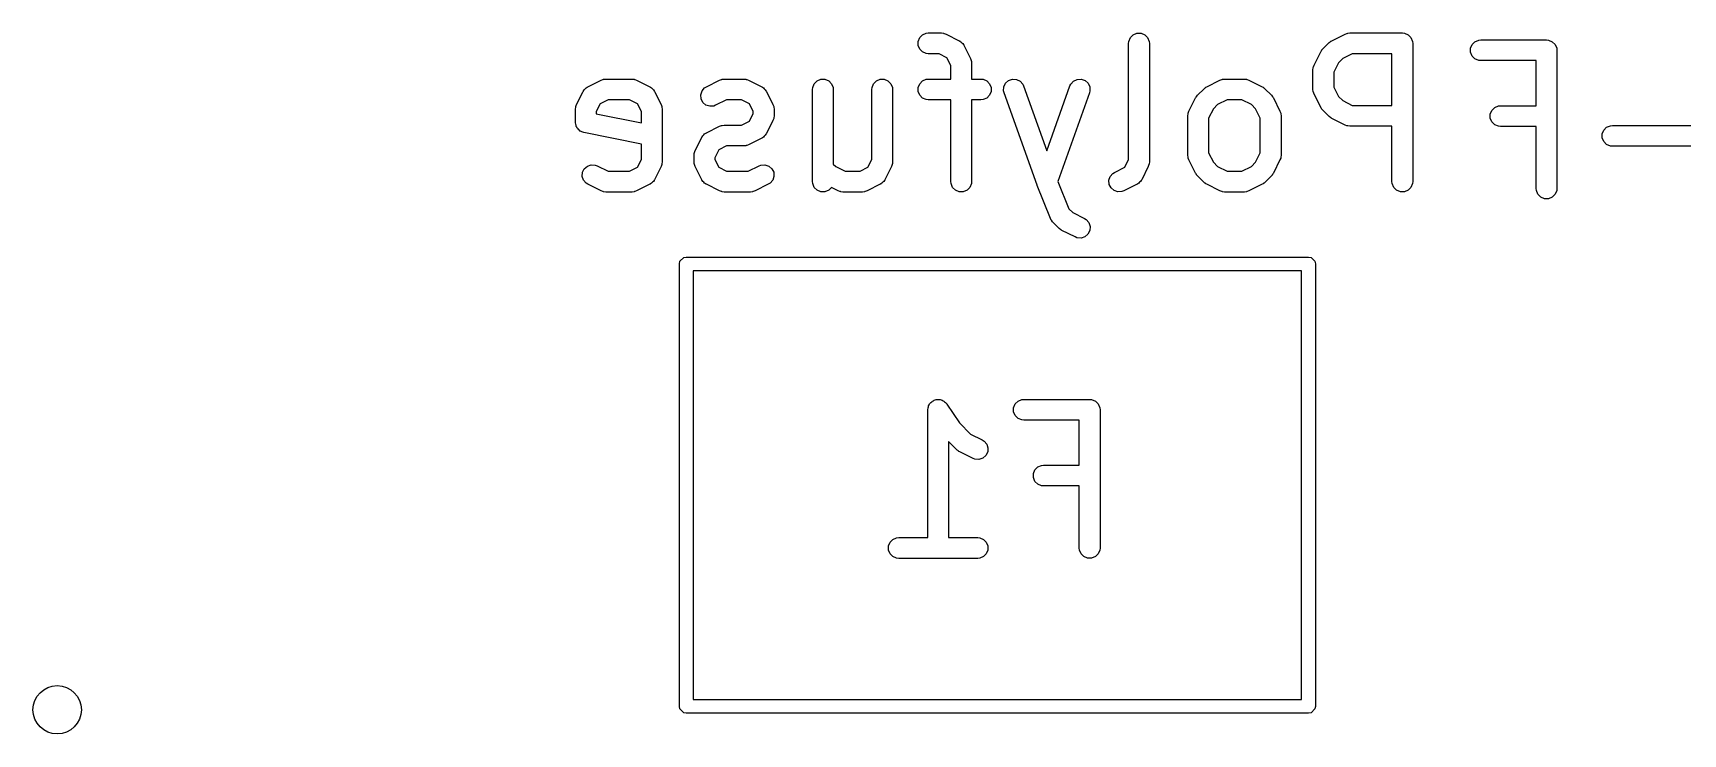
# Model space of a CAD drawing. Extents: x -0.08 to 1.99, y 0.07 to 3.69.
# Drawn here: x 0.4006 to 0.8704, y 3.4378 to 3.6374 of the extents above; entities that cross this region are included whole.
import ezdxf

# ---------------------------------------------------------------- set-up
doc = ezdxf.new("R2010")
doc.units = 0
doc.header["$MEASUREMENT"] = 0
doc.layers.add('BLACK', color=7, linetype='CONTINUOUS')

msp = doc.modelspace()

# ---------------------------------------------------------------- linework, layer by layer
at = {"layer": 'BLACK', "linetype": 'CONTINUOUS'}
for p, q in [((0.65306, 3.6361), (0.65387, 3.63691)), ((0.65387, 3.63691), (0.65494, 3.63735)), ((0.65494, 3.63735), (0.65551, 3.63741)), ((0.65551, 3.63741), (0.65926, 3.63741)), ((0.65926, 3.63741), (0.65984, 3.63735)), ((0.65984, 3.63735), (0.65994, 3.63731)), ((0.65994, 3.63731), (0.66004, 3.6373)), ((0.66004, 3.6373), (0.66058, 3.6371)), ((0.66058, 3.6371), (0.66433, 3.63522)), ((0.71305, 3.6361), (0.71386, 3.63691)), ((0.71386, 3.63691), (0.71493, 3.63735)), ((0.71493, 3.63735), (0.71608, 3.63735)), ((0.71608, 3.63735), (0.71714, 3.63691)), ((0.71714, 3.63691), (0.71796, 3.6361)), ((0.77043, 3.63522), (0.77418, 3.6371)), ((0.77418, 3.6371), (0.77472, 3.6373)), ((0.77472, 3.6373), (0.77482, 3.63731)), ((0.77482, 3.63731), (0.77492, 3.63735)), ((0.77492, 3.63735), (0.7755, 3.63741)), ((0.7755, 3.63741), (0.79049, 3.63741)), ((0.79049, 3.63741), (0.79107, 3.63735)), ((0.79107, 3.63735), (0.79214, 3.63691)), ((0.79214, 3.63691), (0.79295, 3.6361)), ((0.65262, 3.63503), (0.65306, 3.6361)), ((0.65262, 3.63388), (0.65262, 3.63503)), ((0.65306, 3.63282), (0.65262, 3.63388)), ((0.65387, 3.632), (0.65306, 3.63282)), ((0.65494, 3.63156), (0.65387, 3.632)), ((0.66433, 3.63522), (0.66443, 3.63516)), ((0.66443, 3.63516), (0.66447, 3.63515)), ((0.66447, 3.63515), (0.66453, 3.6351)), ((0.66453, 3.6351), (0.66482, 3.63491)), ((0.66482, 3.63491), (0.66506, 3.63463)), ((0.66506, 3.63463), (0.66534, 3.63439)), ((0.66534, 3.63439), (0.66553, 3.6341)), ((0.66553, 3.6341), (0.66558, 3.63404)), ((0.66558, 3.63404), (0.66559, 3.634)), ((0.66559, 3.634), (0.66565, 3.6339)), ((0.66565, 3.6339), (0.66753, 3.63015)), ((0.71255, 3.63446), (0.71261, 3.63503)), ((0.71255, 3.60141), (0.71255, 3.63446)), ((0.71261, 3.63503), (0.71305, 3.6361)), ((0.71796, 3.6361), (0.7184, 3.63503)), ((0.7184, 3.63503), (0.71846, 3.63446)), ((0.71846, 3.63446), (0.71846, 3.60071)), ((0.76536, 3.62828), (0.76723, 3.63203)), ((0.76723, 3.63203), (0.76739, 3.63227)), ((0.76739, 3.63227), (0.76742, 3.63235)), ((0.76742, 3.63235), (0.76748, 3.63243)), ((0.76748, 3.63243), (0.76754, 3.63252)), ((0.76754, 3.63252), (0.7676, 3.63257)), ((0.7676, 3.63257), (0.76778, 3.63279)), ((0.76778, 3.63279), (0.76966, 3.63467)), ((0.76966, 3.63467), (0.76989, 3.63485)), ((0.76989, 3.63485), (0.76994, 3.63491)), ((0.76994, 3.63491), (0.77003, 3.63497)), ((0.77003, 3.63497), (0.77011, 3.63504)), ((0.77011, 3.63504), (0.77018, 3.63507)), ((0.77018, 3.63507), (0.77043, 3.63522)), ((0.79295, 3.6361), (0.79339, 3.63503)), ((0.79339, 3.63503), (0.79345, 3.63446)), ((0.79345, 3.63446), (0.79345, 3.59509)), ((0.80991, 3.63306), (0.81035, 3.63413)), ((0.80991, 3.63191), (0.80991, 3.63306)), ((0.81035, 3.63085), (0.80991, 3.63191)), ((0.81035, 3.63413), (0.81116, 3.63494)), ((0.81116, 3.63494), (0.81223, 3.63538)), ((0.81223, 3.63538), (0.8128, 3.63544)), ((0.8128, 3.63544), (0.83155, 3.63544)), ((0.83155, 3.63544), (0.83213, 3.63538)), ((0.83213, 3.63538), (0.83319, 3.63494)), ((0.83319, 3.63494), (0.83401, 3.63413)), ((0.83401, 3.63413), (0.83445, 3.63306)), ((0.83445, 3.63306), (0.83451, 3.63249)), ((0.83451, 3.63249), (0.83451, 3.59312)), ((0.65551, 3.6315), (0.65494, 3.63156)), ((0.65856, 3.6315), (0.65551, 3.6315)), ((0.66081, 3.63038), (0.65856, 3.6315)), ((0.66193, 3.62813), (0.66081, 3.63038)), ((0.66193, 3.62429), (0.66193, 3.62813)), ((0.66753, 3.63015), (0.66773, 3.62961)), ((0.66773, 3.62961), (0.66774, 3.62951)), ((0.66774, 3.62951), (0.66778, 3.62941)), ((0.66778, 3.62941), (0.66784, 3.62883)), ((0.66784, 3.62883), (0.66784, 3.62429)), ((0.76504, 3.62696), (0.7651, 3.62753)), ((0.76504, 3.62133), (0.76504, 3.62696)), ((0.7651, 3.62753), (0.76514, 3.62763)), ((0.76514, 3.62763), (0.76515, 3.62774)), ((0.76515, 3.62774), (0.76536, 3.62828)), ((0.7723, 3.62896), (0.77095, 3.62626)), ((0.7735, 3.63015), (0.7723, 3.62896)), ((0.77619, 3.6315), (0.7735, 3.63015)), ((0.78754, 3.6315), (0.77619, 3.6315)), ((0.78754, 3.61679), (0.78754, 3.6315)), ((0.81116, 3.63003), (0.81035, 3.63085)), ((0.81223, 3.62959), (0.81116, 3.63003)), ((0.8128, 3.62953), (0.81223, 3.62959)), ((0.8286, 3.62953), (0.8128, 3.62953)), ((0.8286, 3.61669), (0.8286, 3.62953)), ((0.55858, 3.6221), (0.56233, 3.62397)), ((0.56233, 3.62397), (0.56287, 3.62418)), ((0.56287, 3.62418), (0.56297, 3.62419)), ((0.56297, 3.62419), (0.56307, 3.62423)), ((0.56307, 3.62423), (0.56365, 3.62429)), ((0.56365, 3.62429), (0.57115, 3.62429)), ((0.57115, 3.62429), (0.57172, 3.62423)), ((0.57172, 3.62423), (0.57182, 3.62419)), ((0.57182, 3.62419), (0.57193, 3.62418)), ((0.57193, 3.62418), (0.57247, 3.62397)), ((0.57247, 3.62397), (0.57622, 3.6221)), ((0.59232, 3.6221), (0.59607, 3.62397)), ((0.59607, 3.62397), (0.59661, 3.62418)), ((0.59661, 3.62418), (0.59672, 3.62419)), ((0.59672, 3.62419), (0.59682, 3.62423)), ((0.59682, 3.62423), (0.59739, 3.62429)), ((0.59739, 3.62429), (0.60302, 3.62429)), ((0.60302, 3.62429), (0.60359, 3.62423)), ((0.60359, 3.62423), (0.60369, 3.62419)), ((0.60369, 3.62419), (0.6038, 3.62418)), ((0.6038, 3.62418), (0.60434, 3.62397)), ((0.60434, 3.62397), (0.60809, 3.6221)), ((0.62262, 3.62191), (0.62306, 3.62297)), ((0.62306, 3.62297), (0.62388, 3.62379)), ((0.62388, 3.62379), (0.62494, 3.62423)), ((0.62494, 3.62423), (0.62609, 3.62423)), ((0.62609, 3.62423), (0.62716, 3.62379)), ((0.62716, 3.62379), (0.62797, 3.62297)), ((0.62797, 3.62297), (0.62841, 3.62191)), ((0.63949, 3.62191), (0.63993, 3.62297)), ((0.63993, 3.62297), (0.64075, 3.62379)), ((0.64075, 3.62379), (0.64181, 3.62423)), ((0.64181, 3.62423), (0.64296, 3.62423)), ((0.64296, 3.62423), (0.64403, 3.62379)), ((0.64403, 3.62379), (0.64484, 3.62297)), ((0.64484, 3.62297), (0.64528, 3.62191)), ((0.65262, 3.62191), (0.65306, 3.62297)), ((0.65306, 3.62297), (0.65387, 3.62379)), ((0.65387, 3.62379), (0.65494, 3.62423)), ((0.65494, 3.62423), (0.65551, 3.62429)), ((0.65551, 3.62429), (0.66193, 3.62429)), ((0.66784, 3.62429), (0.67051, 3.62429)), ((0.67051, 3.62429), (0.67109, 3.62423)), ((0.67109, 3.62423), (0.67215, 3.62379)), ((0.67215, 3.62379), (0.67297, 3.62297)), ((0.67297, 3.62297), (0.67341, 3.62191)), ((0.67702, 3.62205), (0.67751, 3.62309)), ((0.67751, 3.62309), (0.67837, 3.62387)), ((0.67837, 3.62387), (0.67945, 3.62425)), ((0.67945, 3.62425), (0.6806, 3.6242)), ((0.6806, 3.6242), (0.68164, 3.6237)), ((0.68164, 3.6237), (0.68242, 3.62285)), ((0.68242, 3.62285), (0.68266, 3.62233)), ((0.68266, 3.62233), (0.68926, 3.60387)), ((0.68926, 3.60387), (0.69585, 3.62233)), ((0.69585, 3.62233), (0.6961, 3.62285)), ((0.6961, 3.62285), (0.69687, 3.6237)), ((0.69687, 3.6237), (0.69791, 3.6242)), ((0.69791, 3.6242), (0.69906, 3.62425)), ((0.69906, 3.62425), (0.70015, 3.62387)), ((0.70015, 3.62387), (0.701, 3.62309)), ((0.701, 3.62309), (0.7015, 3.62205)), ((0.73481, 3.6221), (0.73856, 3.62397)), ((0.73856, 3.62397), (0.7391, 3.62418)), ((0.7391, 3.62418), (0.7392, 3.62419)), ((0.7392, 3.62419), (0.7393, 3.62423)), ((0.7393, 3.62423), (0.73988, 3.62429)), ((0.73988, 3.62429), (0.7455, 3.62429)), ((0.7455, 3.62429), (0.74608, 3.62423)), ((0.74608, 3.62423), (0.74617, 3.62419)), ((0.74617, 3.62419), (0.74628, 3.62418)), ((0.74628, 3.62418), (0.74682, 3.62397)), ((0.74682, 3.62397), (0.75057, 3.6221)), ((0.77095, 3.62626), (0.77095, 3.62203)), ((0.55538, 3.61703), (0.55726, 3.62078)), ((0.55726, 3.62078), (0.55732, 3.62087)), ((0.55732, 3.62087), (0.55733, 3.62092)), ((0.55733, 3.62092), (0.55738, 3.62098)), ((0.55738, 3.62098), (0.55757, 3.62127)), ((0.55757, 3.62127), (0.55785, 3.62151)), ((0.55785, 3.62151), (0.55809, 3.62179)), ((0.55809, 3.62179), (0.55838, 3.62197)), ((0.55838, 3.62197), (0.55844, 3.62202)), ((0.55844, 3.62202), (0.55848, 3.62204)), ((0.55848, 3.62204), (0.55858, 3.6221)), ((0.56435, 3.61838), (0.5621, 3.61726)), ((0.57045, 3.61838), (0.56435, 3.61838)), ((0.5727, 3.61726), (0.57045, 3.61838)), ((0.57622, 3.6221), (0.57631, 3.62204)), ((0.57631, 3.62204), (0.57636, 3.62202)), ((0.57636, 3.62202), (0.57642, 3.62197)), ((0.57642, 3.62197), (0.57671, 3.62179)), ((0.57671, 3.62179), (0.57695, 3.62151)), ((0.57695, 3.62151), (0.57723, 3.62127)), ((0.57723, 3.62127), (0.57741, 3.62098)), ((0.57741, 3.62098), (0.57746, 3.62092)), ((0.57746, 3.62092), (0.57748, 3.62087)), ((0.57748, 3.62087), (0.57754, 3.62078)), ((0.57754, 3.62078), (0.57941, 3.61703)), ((0.59071, 3.61983), (0.59108, 3.62092)), ((0.5908, 3.61868), (0.59071, 3.61983)), ((0.59131, 3.61765), (0.5908, 3.61868)), ((0.59108, 3.62092), (0.59183, 3.62179)), ((0.59218, 3.61689), (0.59131, 3.61765)), ((0.59183, 3.62179), (0.59232, 3.6221)), ((0.59809, 3.61838), (0.59496, 3.61682)), ((0.60232, 3.61838), (0.59809, 3.61838)), ((0.60457, 3.61726), (0.60232, 3.61838)), ((0.60809, 3.6221), (0.60818, 3.62204)), ((0.60818, 3.62204), (0.60823, 3.62202)), ((0.60823, 3.62202), (0.60829, 3.62197)), ((0.60829, 3.62197), (0.60858, 3.62179)), ((0.60858, 3.62179), (0.60882, 3.62151)), ((0.60882, 3.62151), (0.6091, 3.62127)), ((0.6091, 3.62127), (0.60928, 3.62098)), ((0.60928, 3.62098), (0.60933, 3.62092)), ((0.60933, 3.62092), (0.60935, 3.62087)), ((0.60935, 3.62087), (0.60941, 3.62078)), ((0.60941, 3.62078), (0.61128, 3.61703)), ((0.62256, 3.62133), (0.62262, 3.62191)), ((0.62256, 3.59509), (0.62256, 3.62133)), ((0.62841, 3.62191), (0.62847, 3.62133)), ((0.62847, 3.62133), (0.62847, 3.60006)), ((0.63944, 3.62133), (0.63949, 3.62191)), ((0.63944, 3.60141), (0.63944, 3.62133)), ((0.64528, 3.62191), (0.64534, 3.62133)), ((0.64534, 3.62133), (0.64534, 3.60071)), ((0.65262, 3.62076), (0.65262, 3.62191)), ((0.65306, 3.61969), (0.65262, 3.62076)), ((0.65387, 3.61888), (0.65306, 3.61969)), ((0.65494, 3.61844), (0.65387, 3.61888)), ((0.65551, 3.61838), (0.65494, 3.61844)), ((0.66193, 3.61838), (0.65551, 3.61838)), ((0.66193, 3.59509), (0.66193, 3.61838)), ((0.67051, 3.61838), (0.66784, 3.61838)), ((0.66784, 3.61838), (0.66784, 3.59509)), ((0.67109, 3.61844), (0.67051, 3.61838)), ((0.67215, 3.61888), (0.67109, 3.61844)), ((0.67297, 3.61969), (0.67215, 3.61888)), ((0.67341, 3.62076), (0.67297, 3.61969)), ((0.67341, 3.62191), (0.67341, 3.62076)), ((0.67696, 3.6209), (0.67702, 3.62205)), ((0.6771, 3.62034), (0.67696, 3.6209)), ((0.68648, 3.59409), (0.6771, 3.62034)), ((0.70141, 3.62034), (0.69241, 3.59515)), ((0.70155, 3.6209), (0.70141, 3.62034)), ((0.7015, 3.62205), (0.70155, 3.6209)), ((0.72974, 3.61515), (0.73161, 3.6189)), ((0.73161, 3.6189), (0.73177, 3.61915)), ((0.73177, 3.61915), (0.7318, 3.61922)), ((0.7318, 3.61922), (0.73186, 3.6193)), ((0.73186, 3.6193), (0.73192, 3.61939)), ((0.73192, 3.61939), (0.73198, 3.61944)), ((0.73198, 3.61944), (0.73216, 3.61967)), ((0.73216, 3.61967), (0.73404, 3.62155)), ((0.73404, 3.62155), (0.73427, 3.62173)), ((0.73427, 3.62173), (0.73432, 3.62179)), ((0.73432, 3.62179), (0.73441, 3.62185)), ((0.73441, 3.62185), (0.73449, 3.62191)), ((0.73449, 3.62191), (0.73456, 3.62194)), ((0.73456, 3.62194), (0.73481, 3.6221)), ((0.74057, 3.61838), (0.73788, 3.61703)), ((0.7448, 3.61838), (0.74057, 3.61838)), ((0.7475, 3.61703), (0.7448, 3.61838)), ((0.75057, 3.6221), (0.75082, 3.62194)), ((0.75082, 3.62194), (0.75089, 3.62191)), ((0.75089, 3.62191), (0.75097, 3.62185)), ((0.75097, 3.62185), (0.75106, 3.62179)), ((0.75106, 3.62179), (0.75111, 3.62173)), ((0.75111, 3.62173), (0.75134, 3.62155)), ((0.75134, 3.62155), (0.75321, 3.61967)), ((0.75321, 3.61967), (0.7534, 3.61944)), ((0.7534, 3.61944), (0.75346, 3.61939)), ((0.75346, 3.61939), (0.75351, 3.6193)), ((0.75351, 3.6193), (0.75358, 3.61922)), ((0.75358, 3.61922), (0.75361, 3.61915)), ((0.75361, 3.61915), (0.75377, 3.6189)), ((0.75377, 3.6189), (0.75564, 3.61515)), ((0.7651, 3.62076), (0.76504, 3.62133)), ((0.76514, 3.62066), (0.7651, 3.62076)), ((0.76515, 3.62055), (0.76514, 3.62066)), ((0.76536, 3.62001), (0.76515, 3.62055)), ((0.76723, 3.61626), (0.76536, 3.62001)), ((0.77095, 3.62203), (0.7723, 3.61933)), ((0.7723, 3.61933), (0.7735, 3.61814)), ((0.7735, 3.61814), (0.77619, 3.61679)), ((0.55507, 3.61571), (0.55513, 3.61628)), ((0.55507, 3.61196), (0.55507, 3.61571)), ((0.55513, 3.61628), (0.55517, 3.61638)), ((0.55517, 3.61638), (0.55518, 3.61649)), ((0.55518, 3.61649), (0.55538, 3.61703)), ((0.5621, 3.61726), (0.56098, 3.61501)), ((0.56098, 3.61501), (0.56098, 3.61438)), ((0.56098, 3.61438), (0.57382, 3.61181)), ((0.57382, 3.61501), (0.5727, 3.61726)), ((0.57382, 3.61181), (0.57382, 3.61501)), ((0.57941, 3.61703), (0.57962, 3.61649)), ((0.57962, 3.61649), (0.57963, 3.61638)), ((0.57963, 3.61638), (0.57967, 3.61628)), ((0.57967, 3.61628), (0.57972, 3.61571)), ((0.57972, 3.61571), (0.57972, 3.60071)), ((0.59328, 3.61653), (0.59218, 3.61689)), ((0.59442, 3.61661), (0.59328, 3.61653)), ((0.59496, 3.61682), (0.59442, 3.61661)), ((0.60569, 3.61501), (0.60457, 3.61726)), ((0.60457, 3.61228), (0.60569, 3.61453)), ((0.60569, 3.61453), (0.60569, 3.61501)), ((0.61128, 3.61703), (0.61149, 3.61649)), ((0.61149, 3.61305), (0.61128, 3.61251)), ((0.61149, 3.61649), (0.6115, 3.61638)), ((0.6115, 3.61316), (0.61149, 3.61305)), ((0.6115, 3.61638), (0.61154, 3.61628)), ((0.61154, 3.61326), (0.6115, 3.61316)), ((0.61154, 3.61628), (0.6116, 3.61571)), ((0.6116, 3.61383), (0.61154, 3.61326)), ((0.6116, 3.61571), (0.6116, 3.61383)), ((0.72942, 3.61383), (0.72948, 3.61441)), ((0.72942, 3.60258), (0.72942, 3.61383)), ((0.72948, 3.61441), (0.72952, 3.61451)), ((0.72952, 3.61451), (0.72953, 3.61461)), ((0.72953, 3.61461), (0.72974, 3.61515)), ((0.73668, 3.61583), (0.73533, 3.61314)), ((0.73533, 3.61314), (0.73533, 3.60328)), ((0.73788, 3.61703), (0.73668, 3.61583)), ((0.7487, 3.61583), (0.7475, 3.61703)), ((0.75005, 3.61314), (0.7487, 3.61583)), ((0.75005, 3.60328), (0.75005, 3.61314)), ((0.75564, 3.61515), (0.75585, 3.61461)), ((0.75585, 3.61461), (0.75586, 3.61451)), ((0.75586, 3.61451), (0.7559, 3.61441)), ((0.7559, 3.61441), (0.75595, 3.61383)), ((0.75595, 3.61383), (0.75595, 3.60258)), ((0.76739, 3.61601), (0.76723, 3.61626)), ((0.76742, 3.61594), (0.76739, 3.61601)), ((0.76748, 3.61586), (0.76742, 3.61594)), ((0.76754, 3.61577), (0.76748, 3.61586)), ((0.7676, 3.61572), (0.76754, 3.61577)), ((0.76778, 3.6155), (0.7676, 3.61572)), ((0.76966, 3.61362), (0.76778, 3.6155)), ((0.76989, 3.61343), (0.76966, 3.61362)), ((0.76994, 3.61338), (0.76989, 3.61343)), ((0.77003, 3.61332), (0.76994, 3.61338)), ((0.77011, 3.61325), (0.77003, 3.61332)), ((0.77018, 3.61322), (0.77011, 3.61325)), ((0.77043, 3.61307), (0.77018, 3.61322)), ((0.77418, 3.61119), (0.77043, 3.61307)), ((0.77619, 3.61679), (0.78754, 3.61679)), ((0.81553, 3.61432), (0.81597, 3.61538)), ((0.81553, 3.61316), (0.81553, 3.61432)), ((0.81597, 3.6121), (0.81553, 3.61316)), ((0.81597, 3.61538), (0.81679, 3.61619)), ((0.81679, 3.61619), (0.81785, 3.61664)), ((0.81785, 3.61664), (0.81843, 3.61669)), ((0.81843, 3.61669), (0.8286, 3.61669)), ((0.55513, 3.61138), (0.55507, 3.61196)), ((0.55524, 3.61112), (0.55513, 3.61138)), ((0.55529, 3.61083), (0.55524, 3.61112)), ((0.55546, 3.61059), (0.55529, 3.61083)), ((0.55557, 3.61032), (0.55546, 3.61059)), ((0.55577, 3.61011), (0.55557, 3.61032)), ((0.55593, 3.60987), (0.55577, 3.61011)), ((0.55618, 3.60971), (0.55593, 3.60987)), ((0.55638, 3.6095), (0.55618, 3.60971)), ((0.55665, 3.60939), (0.55638, 3.6095)), ((0.55689, 3.60923), (0.55665, 3.60939)), ((0.55744, 3.60906), (0.55689, 3.60923)), ((0.57382, 3.60579), (0.55744, 3.60906)), ((0.59113, 3.60785), (0.59131, 3.60814)), ((0.59131, 3.60814), (0.59159, 3.60839)), ((0.59159, 3.60839), (0.59183, 3.60867)), ((0.59183, 3.60867), (0.59213, 3.60885)), ((0.59213, 3.60885), (0.59218, 3.6089)), ((0.59218, 3.6089), (0.59223, 3.60891)), ((0.59223, 3.60891), (0.59232, 3.60898)), ((0.59232, 3.60898), (0.59607, 3.61085)), ((0.59607, 3.61085), (0.59661, 3.61106)), ((0.59661, 3.61106), (0.59672, 3.61106)), ((0.59672, 3.61106), (0.59682, 3.61111)), ((0.59682, 3.61111), (0.59739, 3.61116)), ((0.59739, 3.61116), (0.60232, 3.61116)), ((0.60232, 3.61116), (0.60457, 3.61228)), ((0.6091, 3.60827), (0.60882, 3.60803)), ((0.60928, 3.60857), (0.6091, 3.60827)), ((0.60933, 3.60862), (0.60928, 3.60857)), ((0.60935, 3.60867), (0.60933, 3.60862)), ((0.60941, 3.60876), (0.60935, 3.60867)), ((0.61128, 3.61251), (0.60941, 3.60876)), ((0.77472, 3.61099), (0.77418, 3.61119)), ((0.77482, 3.61098), (0.77472, 3.61099)), ((0.77492, 3.61094), (0.77482, 3.61098)), ((0.7755, 3.61088), (0.77492, 3.61094)), ((0.78754, 3.61088), (0.7755, 3.61088)), ((0.78754, 3.59509), (0.78754, 3.61088)), ((0.81679, 3.61128), (0.81597, 3.6121)), ((0.81785, 3.61084), (0.81679, 3.61128)), ((0.81843, 3.61079), (0.81785, 3.61084)), ((0.8286, 3.61079), (0.81843, 3.61079)), ((0.8286, 3.59312), (0.8286, 3.61079)), ((0.8474, 3.60869), (0.84784, 3.60976)), ((0.8474, 3.60754), (0.8474, 3.60869)), ((0.84784, 3.60976), (0.84866, 3.61057)), ((0.84866, 3.61057), (0.84972, 3.61101)), ((0.84972, 3.61101), (0.8503, 3.61107)), ((0.8503, 3.61107), (0.8803, 3.61107)), ((0.57382, 3.60141), (0.57382, 3.60579)), ((0.58892, 3.60336), (0.58913, 3.60391)), ((0.58913, 3.60391), (0.591, 3.60765)), ((0.591, 3.60765), (0.59106, 3.60775)), ((0.59106, 3.60775), (0.59108, 3.6078)), ((0.59108, 3.6078), (0.59113, 3.60785)), ((0.59585, 3.60413), (0.59472, 3.60189)), ((0.59809, 3.60526), (0.59585, 3.60413)), ((0.60302, 3.60526), (0.59809, 3.60526)), ((0.60359, 3.60531), (0.60302, 3.60526)), ((0.60369, 3.60535), (0.60359, 3.60531)), ((0.6038, 3.60536), (0.60369, 3.60535)), ((0.60434, 3.60557), (0.6038, 3.60536)), ((0.60809, 3.60744), (0.60434, 3.60557)), ((0.60818, 3.6075), (0.60809, 3.60744)), ((0.60823, 3.60752), (0.60818, 3.6075)), ((0.60829, 3.60757), (0.60823, 3.60752)), ((0.60858, 3.60775), (0.60829, 3.60757)), ((0.60882, 3.60803), (0.60858, 3.60775)), ((0.84784, 3.60648), (0.8474, 3.60754)), ((0.84866, 3.60566), (0.84784, 3.60648)), ((0.84972, 3.60522), (0.84866, 3.60566)), ((0.8503, 3.60516), (0.84972, 3.60522)), ((0.8803, 3.60516), (0.8503, 3.60516)), ((0.55705, 3.59774), (0.55757, 3.59877)), ((0.55757, 3.59877), (0.55844, 3.59953)), ((0.55844, 3.59953), (0.55953, 3.59989)), ((0.55953, 3.59989), (0.56068, 3.59981)), ((0.56068, 3.59981), (0.56122, 3.5996)), ((0.56122, 3.5996), (0.56435, 3.59804)), ((0.57045, 3.59804), (0.5727, 3.59916)), ((0.5727, 3.59916), (0.57382, 3.60141)), ((0.57941, 3.59939), (0.57754, 3.59564)), ((0.57962, 3.59993), (0.57941, 3.59939)), ((0.57963, 3.60004), (0.57962, 3.59993)), ((0.57967, 3.60013), (0.57963, 3.60004)), ((0.57972, 3.60071), (0.57967, 3.60013)), ((0.58882, 3.60258), (0.58887, 3.60316)), ((0.58882, 3.60071), (0.58882, 3.60258)), ((0.58887, 3.60013), (0.58882, 3.60071)), ((0.58887, 3.60316), (0.58891, 3.60326)), ((0.58891, 3.60004), (0.58887, 3.60013)), ((0.58891, 3.60326), (0.58892, 3.60336)), ((0.58892, 3.59993), (0.58891, 3.60004)), ((0.58913, 3.59939), (0.58892, 3.59993)), ((0.591, 3.59564), (0.58913, 3.59939)), ((0.59472, 3.60189), (0.59472, 3.60141)), ((0.59472, 3.60141), (0.59585, 3.59916)), ((0.59585, 3.59916), (0.59809, 3.59804)), ((0.6042, 3.59804), (0.60732, 3.5996)), ((0.60732, 3.5996), (0.60786, 3.59981)), ((0.60786, 3.59981), (0.60901, 3.59989)), ((0.60901, 3.59989), (0.6101, 3.59953)), ((0.6101, 3.59953), (0.61098, 3.59877)), ((0.61098, 3.59877), (0.61149, 3.59774)), ((0.62847, 3.60006), (0.62914, 3.59939)), ((0.62914, 3.59939), (0.63184, 3.59804)), ((0.63607, 3.59804), (0.63831, 3.59916)), ((0.63831, 3.59916), (0.63944, 3.60141)), ((0.64503, 3.59939), (0.64315, 3.59564)), ((0.64524, 3.59993), (0.64503, 3.59939)), ((0.64528, 3.60013), (0.64524, 3.60004)), ((0.64524, 3.60004), (0.64524, 3.59993)), ((0.64534, 3.60071), (0.64528, 3.60013)), ((0.70856, 3.59773), (0.71143, 3.59916)), ((0.71143, 3.59916), (0.71255, 3.60141)), ((0.71815, 3.59939), (0.71627, 3.59564)), ((0.71835, 3.59993), (0.71815, 3.59939)), ((0.71836, 3.60004), (0.71835, 3.59993)), ((0.7184, 3.60013), (0.71836, 3.60004)), ((0.71846, 3.60071), (0.7184, 3.60013)), ((0.72948, 3.60201), (0.72942, 3.60258)), ((0.72952, 3.60191), (0.72948, 3.60201)), ((0.72953, 3.60181), (0.72952, 3.60191)), ((0.72974, 3.60126), (0.72953, 3.60181)), ((0.73161, 3.59751), (0.72974, 3.60126)), ((0.73533, 3.60328), (0.73668, 3.60058)), ((0.73668, 3.60058), (0.73788, 3.59939)), ((0.73788, 3.59939), (0.74057, 3.59804)), ((0.7448, 3.59804), (0.7475, 3.59939)), ((0.7475, 3.59939), (0.7487, 3.60058)), ((0.7487, 3.60058), (0.75005, 3.60328)), ((0.75564, 3.60126), (0.75377, 3.59751)), ((0.75585, 3.60181), (0.75564, 3.60126)), ((0.75586, 3.60191), (0.75585, 3.60181)), ((0.7559, 3.60201), (0.75586, 3.60191)), ((0.75595, 3.60258), (0.7559, 3.60201)), ((0.55697, 3.59659), (0.55705, 3.59774)), ((0.55733, 3.5955), (0.55697, 3.59659)), ((0.55809, 3.59463), (0.55733, 3.5955)), ((0.55858, 3.59432), (0.55809, 3.59463)), ((0.56233, 3.59244), (0.55858, 3.59432)), ((0.56435, 3.59804), (0.57045, 3.59804)), ((0.57622, 3.59432), (0.57247, 3.59244)), ((0.57631, 3.59438), (0.57622, 3.59432)), ((0.57636, 3.5944), (0.57631, 3.59438)), ((0.57642, 3.59444), (0.57636, 3.5944)), ((0.57671, 3.59463), (0.57642, 3.59444)), ((0.57695, 3.59491), (0.57671, 3.59463)), ((0.57723, 3.59515), (0.57695, 3.59491)), ((0.57741, 3.59544), (0.57723, 3.59515)), ((0.57746, 3.5955), (0.57741, 3.59544)), ((0.57748, 3.59554), (0.57746, 3.5955)), ((0.57754, 3.59564), (0.57748, 3.59554)), ((0.59106, 3.59554), (0.591, 3.59564)), ((0.59108, 3.5955), (0.59106, 3.59554)), ((0.59113, 3.59544), (0.59108, 3.5955)), ((0.59131, 3.59515), (0.59113, 3.59544)), ((0.59159, 3.59491), (0.59131, 3.59515)), ((0.59183, 3.59463), (0.59159, 3.59491)), ((0.59213, 3.59444), (0.59183, 3.59463)), ((0.59218, 3.5944), (0.59213, 3.59444)), ((0.59223, 3.59438), (0.59218, 3.5944)), ((0.59232, 3.59432), (0.59223, 3.59438)), ((0.59607, 3.59244), (0.59232, 3.59432)), ((0.59809, 3.59804), (0.6042, 3.59804)), ((0.60996, 3.59432), (0.60621, 3.59244)), ((0.61045, 3.59463), (0.60996, 3.59432)), ((0.61121, 3.5955), (0.61045, 3.59463)), ((0.61157, 3.59659), (0.61121, 3.5955)), ((0.61149, 3.59774), (0.61157, 3.59659)), ((0.62262, 3.59451), (0.62256, 3.59509)), ((0.62306, 3.59345), (0.62262, 3.59451)), ((0.63184, 3.59804), (0.63607, 3.59804)), ((0.64183, 3.59432), (0.63808, 3.59244)), ((0.64193, 3.59438), (0.64183, 3.59432)), ((0.64198, 3.5944), (0.64193, 3.59438)), ((0.64203, 3.59444), (0.64198, 3.5944)), ((0.64232, 3.59463), (0.64203, 3.59444)), ((0.64257, 3.59491), (0.64232, 3.59463)), ((0.64285, 3.59515), (0.64257, 3.59491)), ((0.64303, 3.59544), (0.64285, 3.59515)), ((0.64308, 3.5955), (0.64303, 3.59544)), ((0.64309, 3.59554), (0.64308, 3.5955)), ((0.64315, 3.59564), (0.64309, 3.59554)), ((0.66199, 3.59451), (0.66193, 3.59509)), ((0.66243, 3.59345), (0.66199, 3.59451)), ((0.66778, 3.59451), (0.66734, 3.59345)), ((0.66784, 3.59509), (0.66778, 3.59451)), ((0.6865, 3.59404), (0.68648, 3.59409)), ((0.68652, 3.59399), (0.6865, 3.59404)), ((0.69241, 3.59515), (0.69552, 3.58737)), ((0.70695, 3.59546), (0.70731, 3.59655)), ((0.70703, 3.59431), (0.70695, 3.59546)), ((0.70755, 3.59328), (0.70703, 3.59431)), ((0.70731, 3.59655), (0.70807, 3.59742)), ((0.70807, 3.59742), (0.70856, 3.59773)), ((0.71495, 3.59432), (0.7112, 3.59244)), ((0.71505, 3.59438), (0.71495, 3.59432)), ((0.71509, 3.5944), (0.71505, 3.59438)), ((0.71515, 3.59444), (0.71509, 3.5944)), ((0.71544, 3.59463), (0.71515, 3.59444)), ((0.71568, 3.59491), (0.71544, 3.59463)), ((0.71596, 3.59515), (0.71568, 3.59491)), ((0.71615, 3.59544), (0.71596, 3.59515)), ((0.71619, 3.5955), (0.71615, 3.59544)), ((0.71621, 3.59554), (0.71619, 3.5955)), ((0.71627, 3.59564), (0.71621, 3.59554)), ((0.73177, 3.59727), (0.73161, 3.59751)), ((0.7318, 3.59719), (0.73177, 3.59727)), ((0.73186, 3.59711), (0.7318, 3.59719)), ((0.73192, 3.59703), (0.73186, 3.59711)), ((0.73198, 3.59697), (0.73192, 3.59703)), ((0.73216, 3.59675), (0.73198, 3.59697)), ((0.73404, 3.59487), (0.73216, 3.59675)), ((0.73427, 3.59469), (0.73404, 3.59487)), ((0.73432, 3.59463), (0.73427, 3.59469)), ((0.73441, 3.59457), (0.73432, 3.59463)), ((0.73449, 3.59451), (0.73441, 3.59457)), ((0.73456, 3.59448), (0.73449, 3.59451)), ((0.73481, 3.59432), (0.73456, 3.59448)), ((0.73856, 3.59244), (0.73481, 3.59432)), ((0.74057, 3.59804), (0.7448, 3.59804)), ((0.75057, 3.59432), (0.74682, 3.59244)), ((0.75082, 3.59448), (0.75057, 3.59432)), ((0.75089, 3.59451), (0.75082, 3.59448)), ((0.75097, 3.59457), (0.75089, 3.59451)), ((0.75106, 3.59463), (0.75097, 3.59457)), ((0.75111, 3.59469), (0.75106, 3.59463)), ((0.75134, 3.59487), (0.75111, 3.59469)), ((0.75321, 3.59675), (0.75134, 3.59487)), ((0.7534, 3.59697), (0.75321, 3.59675)), ((0.75346, 3.59703), (0.7534, 3.59697)), ((0.75351, 3.59711), (0.75346, 3.59703)), ((0.75358, 3.59719), (0.75351, 3.59711)), ((0.75361, 3.59727), (0.75358, 3.59719)), ((0.75377, 3.59751), (0.75361, 3.59727)), ((0.7876, 3.59451), (0.78754, 3.59509)), ((0.78804, 3.59345), (0.7876, 3.59451)), ((0.79339, 3.59451), (0.79295, 3.59345)), ((0.79345, 3.59509), (0.79339, 3.59451)), ((0.56287, 3.59224), (0.56233, 3.59244)), ((0.56297, 3.59223), (0.56287, 3.59224)), ((0.56307, 3.59219), (0.56297, 3.59223)), ((0.56365, 3.59213), (0.56307, 3.59219)), ((0.57115, 3.59213), (0.56365, 3.59213)), ((0.57172, 3.59219), (0.57115, 3.59213)), ((0.57182, 3.59223), (0.57172, 3.59219)), ((0.57193, 3.59224), (0.57182, 3.59223)), ((0.57247, 3.59244), (0.57193, 3.59224)), ((0.59661, 3.59224), (0.59607, 3.59244)), ((0.59672, 3.59223), (0.59661, 3.59224)), ((0.59682, 3.59219), (0.59672, 3.59223)), ((0.59739, 3.59213), (0.59682, 3.59219)), ((0.60489, 3.59213), (0.59739, 3.59213)), ((0.60547, 3.59219), (0.60489, 3.59213)), ((0.60557, 3.59223), (0.60547, 3.59219)), ((0.60567, 3.59224), (0.60557, 3.59223)), ((0.60621, 3.59244), (0.60567, 3.59224)), ((0.62388, 3.59263), (0.62306, 3.59345)), ((0.62494, 3.59219), (0.62388, 3.59263)), ((0.62609, 3.59219), (0.62494, 3.59219)), ((0.62716, 3.59263), (0.62609, 3.59219)), ((0.62792, 3.59339), (0.62716, 3.59263)), ((0.62982, 3.59244), (0.62792, 3.59339)), ((0.63036, 3.59224), (0.62982, 3.59244)), ((0.63047, 3.59223), (0.63036, 3.59224)), ((0.63056, 3.59219), (0.63047, 3.59223)), ((0.63114, 3.59213), (0.63056, 3.59219)), ((0.63676, 3.59213), (0.63114, 3.59213)), ((0.63734, 3.59219), (0.63676, 3.59213)), ((0.63744, 3.59223), (0.63734, 3.59219)), ((0.63754, 3.59224), (0.63744, 3.59223)), ((0.63808, 3.59244), (0.63754, 3.59224)), ((0.66325, 3.59263), (0.66243, 3.59345)), ((0.66431, 3.59219), (0.66325, 3.59263)), ((0.66546, 3.59219), (0.66431, 3.59219)), ((0.66653, 3.59263), (0.66546, 3.59219)), ((0.66734, 3.59345), (0.66653, 3.59263)), ((0.69027, 3.58462), (0.68652, 3.59399)), ((0.70842, 3.59252), (0.70755, 3.59328)), ((0.70951, 3.59216), (0.70842, 3.59252)), ((0.71066, 3.59224), (0.70951, 3.59216)), ((0.7112, 3.59244), (0.71066, 3.59224)), ((0.7391, 3.59224), (0.73856, 3.59244)), ((0.7392, 3.59223), (0.7391, 3.59224)), ((0.7393, 3.59219), (0.7392, 3.59223)), ((0.73988, 3.59213), (0.7393, 3.59219)), ((0.7455, 3.59213), (0.73988, 3.59213)), ((0.74608, 3.59219), (0.7455, 3.59213)), ((0.74617, 3.59223), (0.74608, 3.59219)), ((0.74628, 3.59224), (0.74617, 3.59223)), ((0.74682, 3.59244), (0.74628, 3.59224)), ((0.78885, 3.59263), (0.78804, 3.59345)), ((0.78992, 3.59219), (0.78885, 3.59263)), ((0.79107, 3.59219), (0.78992, 3.59219)), ((0.79214, 3.59263), (0.79107, 3.59219)), ((0.79295, 3.59345), (0.79214, 3.59263)), ((0.82866, 3.59254), (0.8286, 3.59312)), ((0.8291, 3.59148), (0.82866, 3.59254)), ((0.82991, 3.59066), (0.8291, 3.59148)), ((0.83098, 3.59022), (0.82991, 3.59066)), ((0.83213, 3.59022), (0.83098, 3.59022)), ((0.83319, 3.59066), (0.83213, 3.59022)), ((0.83401, 3.59148), (0.83319, 3.59066)), ((0.83445, 3.59254), (0.83401, 3.59148)), ((0.83451, 3.59312), (0.83445, 3.59254)), ((0.69552, 3.58737), (0.69663, 3.58626)), ((0.69663, 3.58626), (0.69995, 3.5846)), ((0.69053, 3.5841), (0.69027, 3.58462)), ((0.69054, 3.58409), (0.69053, 3.5841)), ((0.69055, 3.58407), (0.69054, 3.58409)), ((0.69092, 3.58362), (0.69055, 3.58407)), ((0.69279, 3.58175), (0.69092, 3.58362)), ((0.69302, 3.58156), (0.69279, 3.58175)), ((0.69307, 3.5815), (0.69302, 3.58156)), ((0.69316, 3.58145), (0.69307, 3.5815)), ((0.69324, 3.58138), (0.69316, 3.58145)), ((0.69331, 3.58135), (0.69324, 3.58138)), ((0.69356, 3.5812), (0.69331, 3.58135)), ((0.69731, 3.57932), (0.69356, 3.5812)), ((0.69995, 3.5846), (0.70044, 3.5843)), ((0.70096, 3.58015), (0.70009, 3.5794)), ((0.70044, 3.5843), (0.7012, 3.58342)), ((0.70148, 3.58118), (0.70096, 3.58015)), ((0.7012, 3.58342), (0.70156, 3.58233)), ((0.70156, 3.58233), (0.70148, 3.58118)), ((0.69785, 3.57911), (0.69731, 3.57932)), ((0.699, 3.57903), (0.69785, 3.57911)), ((0.70009, 3.5794), (0.699, 3.57903)), ((0.58465, 3.57165), (0.5848, 3.57241)), ((0.58465, 3.44567), (0.58465, 3.57165)), ((0.5848, 3.57241), (0.58586, 3.57347)), ((0.58586, 3.57347), (0.58661, 3.57362)), ((0.58661, 3.57362), (0.76378, 3.57362)), ((0.76378, 3.57362), (0.76453, 3.57347)), ((0.76453, 3.57347), (0.7656, 3.57241)), ((0.7656, 3.57241), (0.76575, 3.57165)), ((0.76575, 3.57165), (0.76575, 3.44567)), ((0.58858, 3.56969), (0.58858, 3.44764)), ((0.76181, 3.56969), (0.58858, 3.56969)), ((0.76181, 3.44764), (0.76181, 3.56969)), ((0.65748, 3.53291), (0.65775, 3.53302)), ((0.65775, 3.53302), (0.65804, 3.53302)), ((0.65804, 3.53302), (0.65833, 3.53308)), ((0.65833, 3.53308), (0.65861, 3.53302)), ((0.65861, 3.53302), (0.6589, 3.53302)), ((0.6589, 3.53302), (0.65917, 3.53291)), ((0.68106, 3.53258), (0.68212, 3.53302)), ((0.68212, 3.53302), (0.6827, 3.53308)), ((0.6827, 3.53308), (0.70144, 3.53308)), ((0.70144, 3.53308), (0.70202, 3.53302)), ((0.70202, 3.53302), (0.70308, 3.53258)), ((0.65537, 3.53013), (0.65543, 3.5307)), ((0.65537, 3.49371), (0.65537, 3.53013)), ((0.65537, 3.53013), (0.65537, 3.53013)), ((0.65537, 3.53013), (0.65537, 3.53013)), ((0.65537, 3.53013), (0.65537, 3.53013)), ((0.65543, 3.5307), (0.65554, 3.53097)), ((0.65554, 3.53097), (0.6556, 3.53126)), ((0.6556, 3.53126), (0.65576, 3.5315)), ((0.65576, 3.5315), (0.65587, 3.53177)), ((0.65587, 3.53177), (0.65608, 3.53197)), ((0.65608, 3.53197), (0.65624, 3.53222)), ((0.65624, 3.53222), (0.65648, 3.53238)), ((0.65648, 3.53238), (0.65668, 3.53258)), ((0.65668, 3.53258), (0.65695, 3.53269)), ((0.65695, 3.53269), (0.6572, 3.53285)), ((0.6572, 3.53285), (0.65748, 3.53291)), ((0.65917, 3.53291), (0.65946, 3.53285)), ((0.65946, 3.53285), (0.6597, 3.53269)), ((0.6597, 3.53269), (0.65996, 3.53258)), ((0.65996, 3.53258), (0.66017, 3.53237)), ((0.66017, 3.53237), (0.66041, 3.53221)), ((0.66041, 3.53221), (0.66078, 3.53177)), ((0.66078, 3.53177), (0.66078, 3.53177)), ((0.66078, 3.53177), (0.66078, 3.53176)), ((0.66078, 3.53176), (0.66078, 3.53176)), ((0.66078, 3.53176), (0.66437, 3.52638)), ((0.6798, 3.5307), (0.68024, 3.53177)), ((0.6798, 3.52955), (0.6798, 3.5307)), ((0.68024, 3.52848), (0.6798, 3.52955)), ((0.68024, 3.53177), (0.68106, 3.53258)), ((0.68106, 3.52767), (0.68024, 3.52848)), ((0.70308, 3.53258), (0.7039, 3.53177)), ((0.7039, 3.53177), (0.70434, 3.5307)), ((0.70434, 3.5307), (0.7044, 3.53013)), ((0.7044, 3.53013), (0.7044, 3.49076)), ((0.66437, 3.52638), (0.66757, 3.52318)), ((0.68212, 3.52723), (0.68106, 3.52767)), ((0.6827, 3.52717), (0.68212, 3.52723)), ((0.69849, 3.52717), (0.6827, 3.52717)), ((0.69849, 3.51433), (0.69849, 3.52717)), ((0.66374, 3.51866), (0.66128, 3.52112)), ((0.66128, 3.52112), (0.66128, 3.49371)), ((0.66757, 3.52318), (0.67089, 3.52152)), ((0.67089, 3.52152), (0.67138, 3.52121)), ((0.67138, 3.52121), (0.67214, 3.52034)), ((0.67214, 3.52034), (0.6725, 3.51925)), ((0.6725, 3.51925), (0.67242, 3.5181)), ((0.66396, 3.51848), (0.66374, 3.51866)), ((0.66401, 3.51842), (0.66396, 3.51848)), ((0.6641, 3.51836), (0.66401, 3.51842)), ((0.66418, 3.5183), (0.6641, 3.51836)), ((0.66425, 3.51827), (0.66418, 3.5183)), ((0.6645, 3.51811), (0.66425, 3.51827)), ((0.66825, 3.51624), (0.6645, 3.51811)), ((0.66879, 3.51603), (0.66825, 3.51624)), ((0.66994, 3.51595), (0.66879, 3.51603)), ((0.67103, 3.51631), (0.66994, 3.51595)), ((0.67191, 3.51707), (0.67103, 3.51631)), ((0.67242, 3.5181), (0.67191, 3.51707)), ((0.68668, 3.51383), (0.68774, 3.51427)), ((0.68774, 3.51427), (0.68832, 3.51433)), ((0.68832, 3.51433), (0.69849, 3.51433)), ((0.68542, 3.51195), (0.68587, 3.51302)), ((0.68542, 3.5108), (0.68542, 3.51195)), ((0.68587, 3.50974), (0.68542, 3.5108)), ((0.68587, 3.51302), (0.68668, 3.51383)), ((0.68668, 3.50892), (0.68587, 3.50974)), ((0.68774, 3.50848), (0.68668, 3.50892)), ((0.68832, 3.50842), (0.68774, 3.50848)), ((0.69849, 3.50842), (0.68832, 3.50842)), ((0.69849, 3.49076), (0.69849, 3.50842)), ((0.64418, 3.49133), (0.64462, 3.4924)), ((0.64418, 3.49018), (0.64418, 3.49133)), ((0.64462, 3.4924), (0.64543, 3.49321)), ((0.64543, 3.49321), (0.6465, 3.49365)), ((0.6465, 3.49365), (0.64708, 3.49371)), ((0.64708, 3.49371), (0.65537, 3.49371)), ((0.66128, 3.49371), (0.66957, 3.49371)), ((0.66957, 3.49371), (0.67015, 3.49365)), ((0.67015, 3.49365), (0.67121, 3.49321)), ((0.67121, 3.49321), (0.67203, 3.4924)), ((0.67203, 3.4924), (0.67247, 3.49133)), ((0.67247, 3.49133), (0.67247, 3.49018)), ((0.69855, 3.49018), (0.69849, 3.49076)), ((0.7044, 3.49076), (0.70434, 3.49018)), ((0.64462, 3.48911), (0.64418, 3.49018)), ((0.64543, 3.4883), (0.64462, 3.48911)), ((0.6465, 3.48786), (0.64543, 3.4883)), ((0.64708, 3.4878), (0.6465, 3.48786)), ((0.66957, 3.4878), (0.64708, 3.4878)), ((0.67015, 3.48786), (0.66957, 3.4878)), ((0.67121, 3.4883), (0.67015, 3.48786)), ((0.67203, 3.48911), (0.67121, 3.4883)), ((0.67247, 3.49018), (0.67203, 3.48911)), ((0.69899, 3.48911), (0.69855, 3.49018)), ((0.6998, 3.4883), (0.69899, 3.48911)), ((0.70087, 3.48786), (0.6998, 3.4883)), ((0.70202, 3.48786), (0.70087, 3.48786)), ((0.70308, 3.4883), (0.70202, 3.48786)), ((0.7039, 3.48911), (0.70308, 3.4883)), ((0.70434, 3.49018), (0.7039, 3.48911)), ((0.5848, 3.44492), (0.58465, 3.44567)), ((0.58586, 3.44385), (0.5848, 3.44492)), ((0.58661, 3.4437), (0.58586, 3.44385)), ((0.76378, 3.4437), (0.58661, 3.4437)), ((0.58858, 3.44764), (0.76181, 3.44764)), ((0.76453, 3.44385), (0.76378, 3.4437)), ((0.7656, 3.44492), (0.76453, 3.44385)), ((0.76575, 3.44567), (0.7656, 3.44492))]:
    msp.add_line(p, q, dxfattribs=at)
at = {"layer": 'BLACK'}
msp.add_circle((0.40748, 3.44469), 0.00689, dxfattribs=at)

doc.saveas('drawing.dxf')
